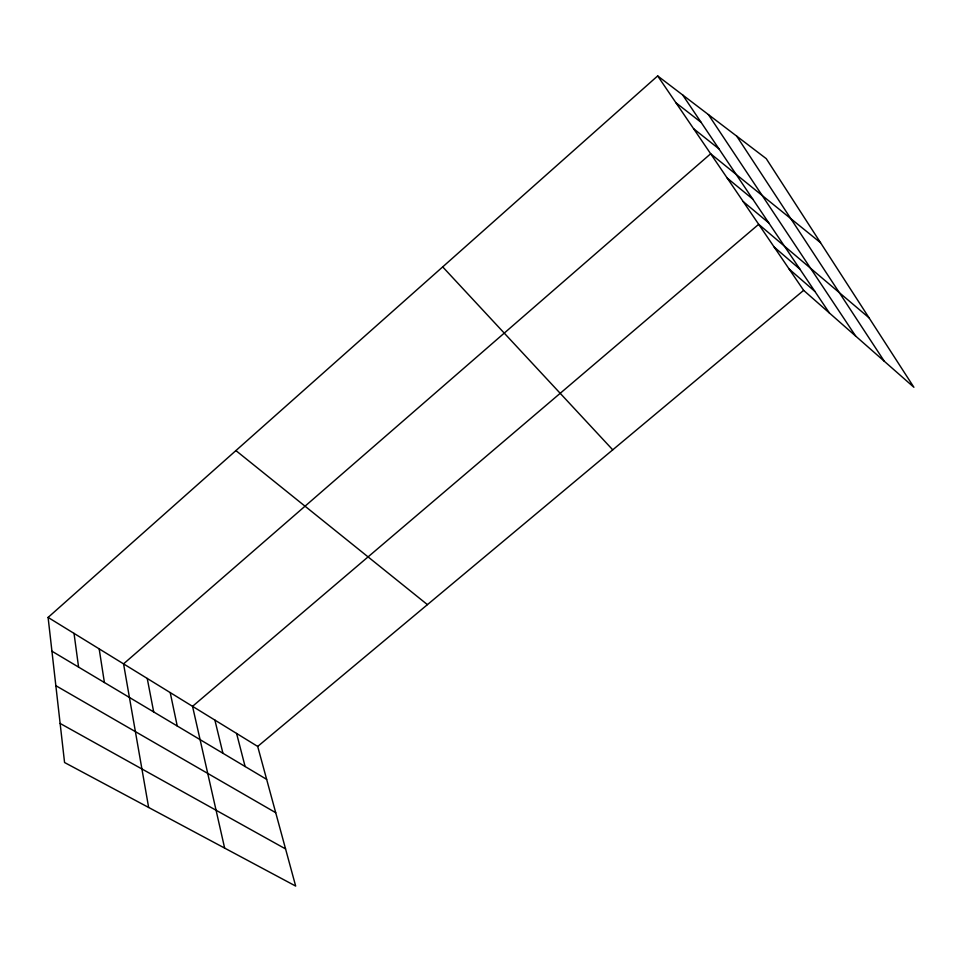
<?xml version="1.0" encoding="UTF-8"?>
<svg xmlns="http://www.w3.org/2000/svg" width="962" height="962" viewBox="0 0 962 962"><rect width="100%" height="100%" fill="white"/><g stroke="black" fill="none" stroke-linecap="round" stroke-linejoin="round"><path stroke-width="1.44" d="M48.1 617.424L257.696 746.44L295.671 886.074L64.562 762.517L48.1 617.424L657.671 75.926L766.245 158.646L913.9 387.277L803.643 290.356L657.671 75.926M257.696 746.44L803.643 290.356M60.137 723.448L285.558 848.917M55.844 685.678L275.709 812.686M51.936 651.202L266.642 779.364M675.937 102.766L701.118 122.378M693.59 128.704L718.915 148.833M235.906 450.589L427.429 604.641M820.538 242.713L710.665 153.776L123.557 663.864L148.641 807.467M727.188 178.054L752.741 199.074M743.181 201.551L768.818 222.968M869.047 317.821L758.681 224.314L192.544 706.336L224.639 848.099M774.145 247.03L799.879 269.132M789.117 269.035L814.898 291.438M442.7 266.895L612.734 449.831M682.683 94.985L829.436 313.035M708.369 114.55L855.663 336.087M736.712 136.147L884.331 361.291M236.592 733.453L245.106 766.51M214.887 720.093L222.931 753.27M170.214 692.592L177.236 725.997M147.234 678.438L153.692 711.94M99.17 648.857L104.401 682.527M74.026 633.381L78.583 667.111"/></g></svg>
